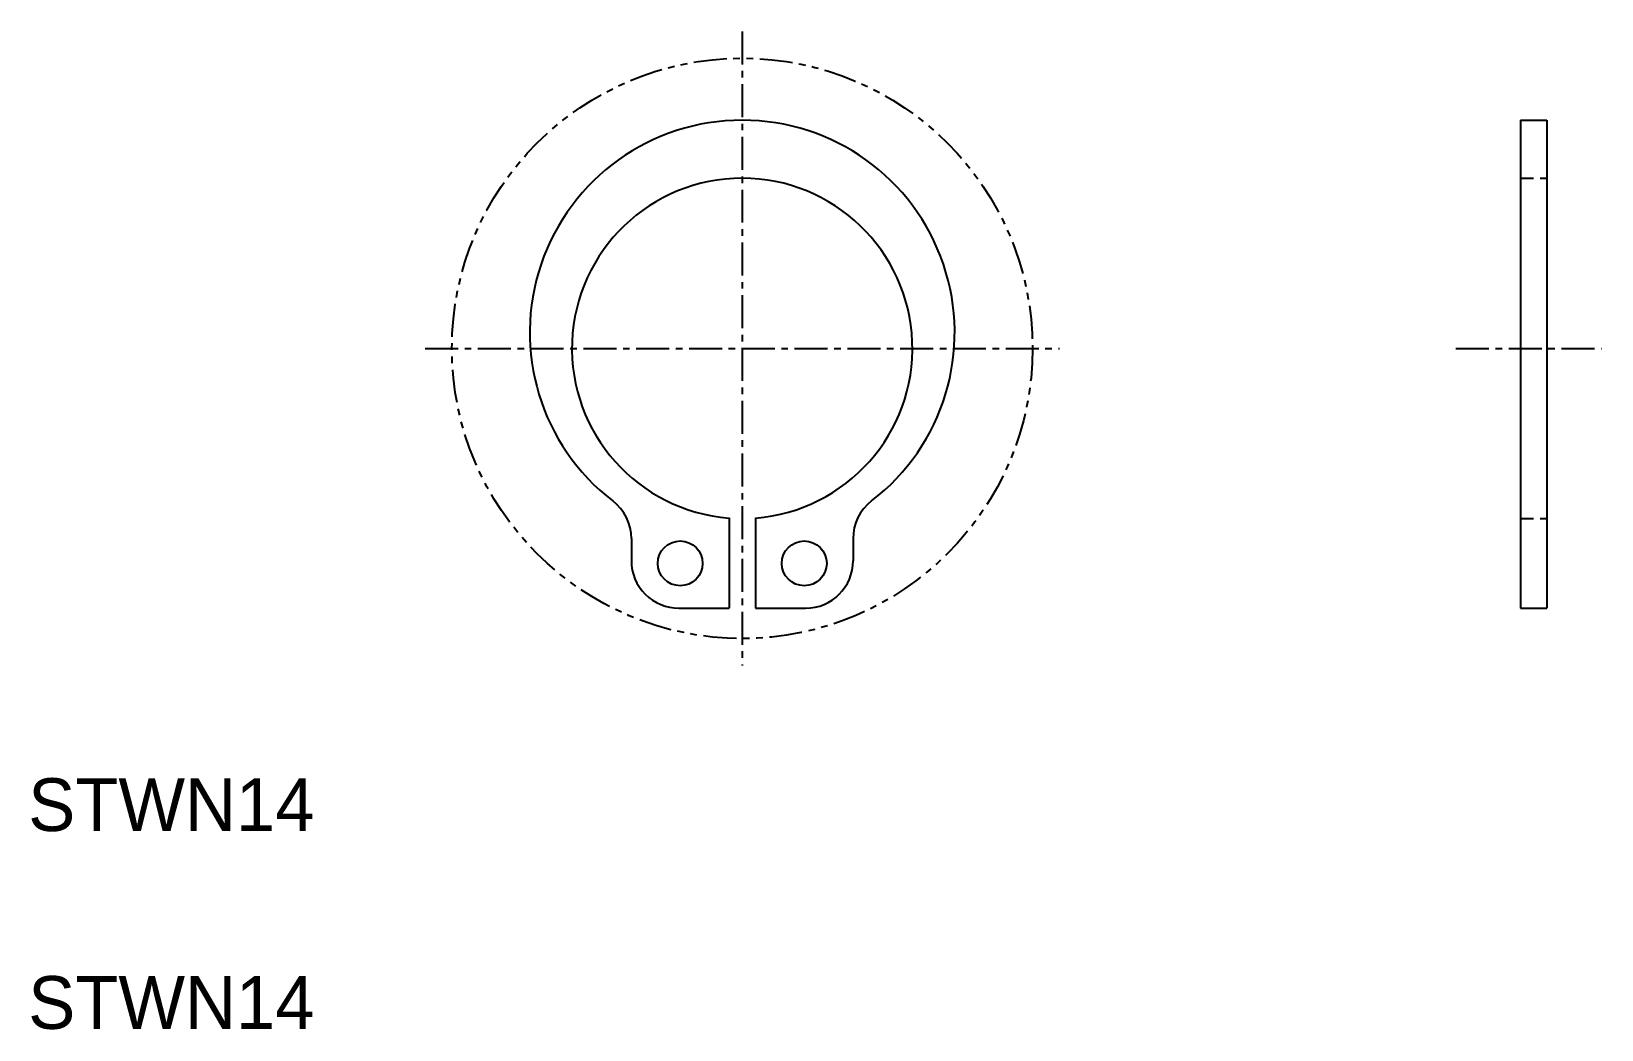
# Model space of a CAD drawing. Extents: x 84.3 to 143.7, y 88.7 to 126.6.
import ezdxf

# ---------------------------------------------------------------- set-up
doc = ezdxf.new("R2010")
doc.units = 0
for name, pattern in [('CENTER', [2, 1.25, -0.25, 0.25, -0.25]), ('DASHED', [0.75, 0.5, -0.25]), ('PHANTOM', [2.5, 1.25, -0.25, 0.25, -0.25, 0.25, -0.25])]:
    doc.linetypes.add(name, pattern=pattern)
doc.layers.get('0').update_dxf_attribs({"linetype": 'CONTINUOUS'})
doc.layers.add('CENTER', color=1, linetype='CENTER')

msp = doc.modelspace()

# ---------------------------------------------------------------- linework, layer by layer
at = {"color": 7, "linetype": 'CONTINUOUS'}
for p, q in [((140.666, 123.217), (140.666, 104.717)), ((140.666, 123.217), (141.666, 123.217)), ((141.666, 123.217), (141.666, 104.717)), ((110.683, 108.137), (110.683, 104.717)), ((111.683, 108.137), (111.683, 104.717)), ((106.983, 107.356), (106.983, 106.517)), ((110.683, 107.282), (110.683, 107.282)), ((115.383, 107.356), (115.383, 106.517)), ((110.683, 106.427), (110.683, 106.427)), ((108.783, 104.717), (110.683, 104.717)), ((111.683, 104.717), (113.583, 104.717)), ((140.666, 104.717), (141.666, 104.717))]:
    msp.add_line(p, q, dxfattribs=at)
at = {"color": 3, "linetype": 'DASHED'}
for p, q in [((140.666, 121.017), (141.666, 121.017)), ((140.666, 108.117), (141.666, 108.117))]:
    msp.add_line(p, q, dxfattribs=at)
at = {"color": 3, "linetype": 'PHANTOM'}
msp.add_circle((111.183, 114.567), 11, dxfattribs=at)
at = {"color": 7, "linetype": 'CONTINUOUS'}
for centre in [(108.833, 106.417), (113.533, 106.417)]:
    msp.add_circle(centre, 0.85, dxfattribs=at)
for centre, radius, start, end in [((111.183, 115.167), 8.05, 307.52713, 232.47287), ((111.183, 114.567), 6.45, 274.44599, 265.55401), ((105.183, 107.356), 1.8, 0, 52.47287), ((117.183, 107.356), 1.8, 127.52713, 180.00001), ((108.783, 106.517), 1.8, 179.99999, 270), ((113.583, 106.517), 1.8, 270, 0)]:
    msp.add_arc(centre, radius, start, end, dxfattribs=at)
at = {"layer": 'CENTER', "color": 1, "linetype": 'CENTER'}
for p, q in [((111.183, 126.583), (111.183, 102.551)), ((99.167, 114.567), (123.199, 114.567)), ((138.224, 114.567), (143.745, 114.567))]:
    msp.add_line(p, q, dxfattribs=at)

# ---------------------------------------------------------------- texts
at = {"color": 7, "linetype": 'CONTINUOUS'}
for p in [(84.129, 96.27), (84.129, 88.77)]:
    msp.add_text('STWN14', height=2, dxfattribs=at).set_placement(p)

doc.saveas('drawing.dxf')
